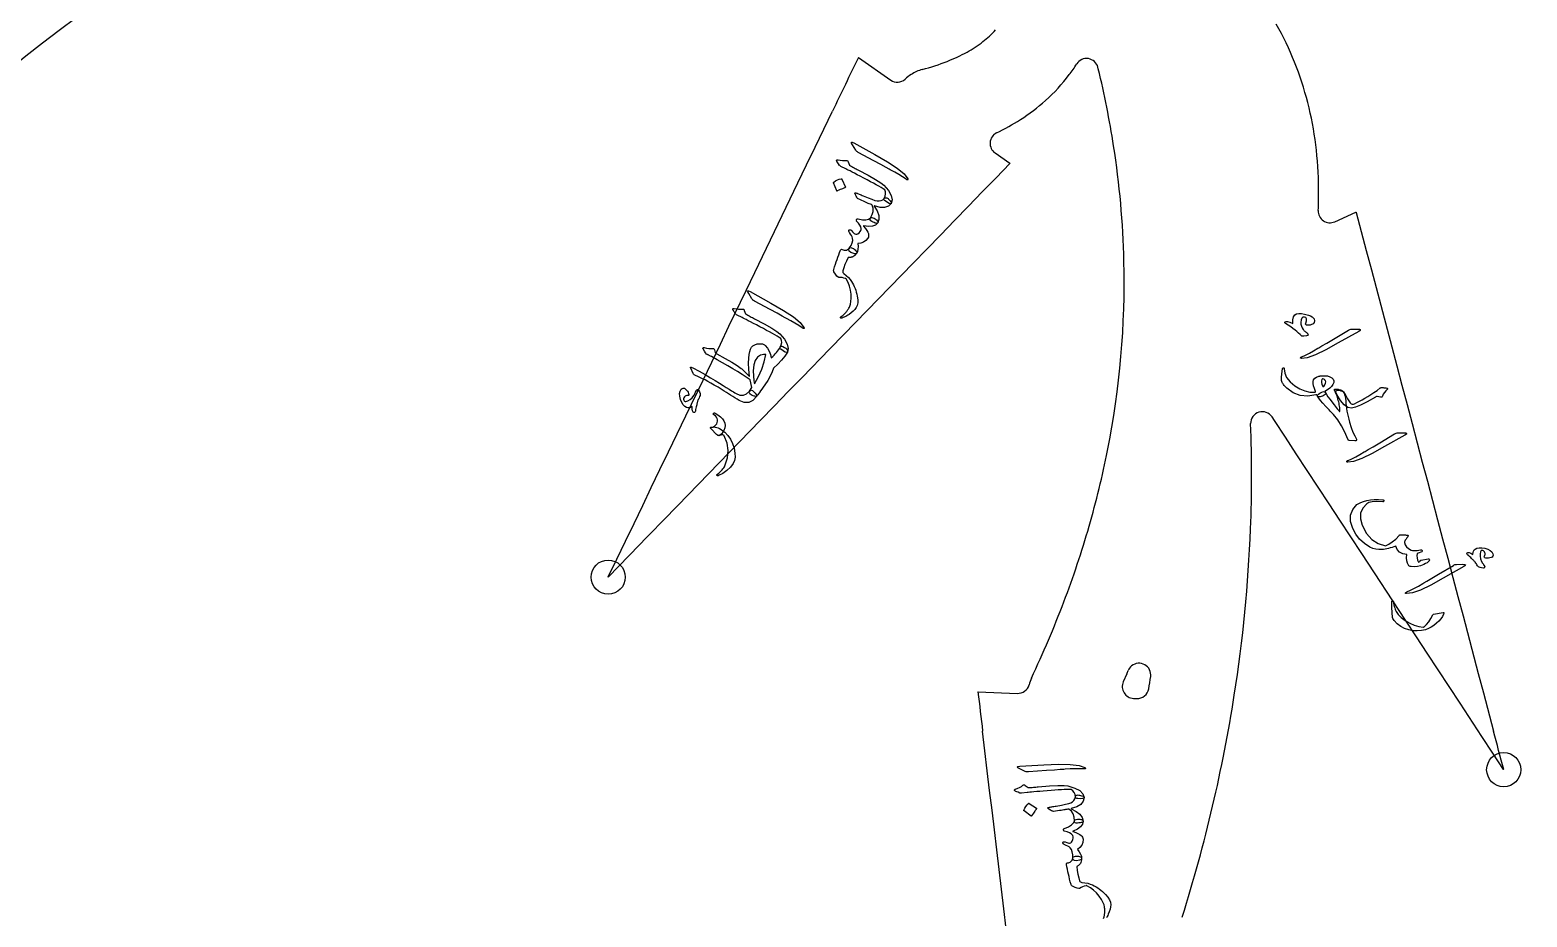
# Model space of a CAD drawing. Header units: millimetres. Extents: x -61 to 61, y -61 to 61.
# Drawn here: x -22.04 to 9.91, y 26.74 to 45.67 of the extents above; entities that cross this region are included whole.
import ezdxf

# ---------------------------------------------------------------- set-up
doc = ezdxf.new("R2010")
doc.units = ezdxf.units.MM
for name, color, linetype in [('CUT_INNER', 6, 'Continuous'), ('CUT_OUTER', 1, 'Continuous'), ('ENGRAVE', 7, 'Continuous'), ('TEXT', 5, 'Continuous')]:
    doc.layers.add(name, color=color, linetype=linetype)

msp = doc.modelspace()

# ---------------------------------------------------------------- linework, layer by layer
at = {"layer": 'CUT_INNER'}
for points in [[(-4.3625, 45.0849), (-4.3576, 45.0819), (-3.6729, 44.6036)], [(0.7588, 44.843), (0.75, 44.8762)], [(-9.7009, 33.9953), (-9.699, 33.9996), (-9.5176, 34.3766), (-9.3335, 34.7591), (-9.1494, 35.1415), (-8.9652, 35.524), (-8.7811, 35.9064), (-8.597, 36.2889), (-8.4129, 36.6713), (-8.2288, 37.0538), (-8.0447, 37.4362), (-7.6765, 38.2011), (-7.4924, 38.5836), (-7.3083, 38.9661), (-7.1242, 39.3485), (-6.756, 40.1134), (-6.5719, 40.4959), (-5.6513, 42.4082), (-5.4672, 42.7906), (-5.2831, 43.1731), (-4.9149, 43.938)], [(-1.4442, 43.0468), (-1.1303, 42.8275), (-1.1258, 42.824), (-1.1296, 42.8198), (-1.4211, 42.5196), (-1.7169, 42.2151), (-2.0126, 41.9106), (-2.3083, 41.6062), (-2.6041, 41.3017), (-2.8998, 40.9972), (-3.1955, 40.6927), (-4.6742, 39.1703), (-4.9699, 38.8658), (-5.5614, 38.2569), (-5.8571, 37.9524), (-6.1529, 37.6479), (-6.4486, 37.3434), (-8.223, 35.5165), (-8.5187, 35.2121), (-8.8145, 34.9076), (-9.1102, 34.6031)], [(5.8041, 41.5797), (6.255, 41.781), (6.2603, 41.7831), (6.262, 41.7777), (6.4778, 40.9628), (6.5865, 40.5525), (7.0211, 38.9112), (7.1298, 38.5009), (7.2384, 38.0906), (7.3471, 37.6803), (7.4557, 37.27), (7.6731, 36.4493), (7.7817, 36.039), (7.8904, 35.6287), (7.9991, 35.2184), (8.1077, 34.8081), (8.2164, 34.3978), (8.325, 33.9874), (8.4337, 33.5771), (8.5424, 33.1668), (8.8683, 31.9359), (8.977, 31.5255), (9.1943, 30.7049)], [(9.4111, 29.8856), (9.4083, 29.8894), (9.1787, 30.2391), (8.9457, 30.5939), (8.4797, 31.3035), (8.2467, 31.6583), (8.0137, 32.0131), (7.7807, 32.3679), (7.5477, 32.7227), (7.3147, 33.0775), (6.3827, 34.4967), (6.1498, 34.8515), (5.9168, 35.2063), (5.6838, 35.561), (5.2178, 36.2706), (4.9848, 36.6254), (4.7518, 36.9802), (4.5188, 37.335), (4.4683, 37.4119)], [(1.3677, 31.9274), (1.292, 31.7585)], [(-1.8109, 31.5477), (-1.8052, 31.5478), (-0.9706, 31.5122)], [(1.5095, 31.4065), (1.5779, 31.4036)], [(-1.209, 26.4902), (-1.2592, 26.9117), (-1.3596, 27.7547), (-1.4097, 28.1761), (-1.4599, 28.5976), (-1.5101, 29.0191), (-1.5603, 29.4406), (-1.6105, 29.8621), (-1.6606, 30.2836), (-1.7108, 30.705)]]:
    msp.add_lwpolyline(points, dxfattribs=at)
for centre, radius, start, end in [((-0.0002, 17.3599), 35.4925, 90.05252, 183.22118), ((0.0003, 17.36), 35.4924, 355.66465, 87.11091), ((-1.3813, 42.4376), 6.822, 14.29694, 29.49262), ((-3.3202, 47.5049), 2.6349, 298.98083, 307.84676), ((-3.0212, 47.1177), 2.1457, 307.88715, 317.66432), ((1771.0497, -810.7444), 1970.9217, 154.2638199, 154.3008285), ((-3.7197, 48.2267), 3.4598, 291.26963, 298.97663), ((0.5083, 44.8125), 0.25, 14.75665, 147.60889), ((-2.7354, 43.9383), 0.9295, 106.3914, 122.74225), ((-4.2396, 49.5758), 4.9057, 284.66454, 291.21217), ((-2.6439, 46.8189), 3.4866, 322.95516, 327.51752), ((-18.7913, 40.1013), 20.1169, 8.85172, 13.63327), ((-3.5297, 44.8085), 0.25, 235.06477, 311.66979), ((-2.7922, 44.0219), 0.8283, 122.56588, 133.60376), ((-2.9279, 47.0254), 3.8376, 311.85984, 323.04753), ((-3.1785, 47.3065), 4.2142, 302.674, 311.84695), ((-1.8364, 42.3194), 7.2922, 7.11385, 14.31401), ((-1.301, 43.2517), 0.25, 116.95169, 235.06477), ((-3.3737, 47.5938), 4.5614, 295.43833, 302.79005), ((-17.5356, 40.2888), 18.8473, 1.35565, 8.87594), ((-2.5734, 42.2293), 8.0346, 0.4156, 7.1011), ((-0.0001, -0.0001), 58.736, 133.636983, 252.057713), ((-3.7112, 42.2222), 9.1725, 357.47849, 0.40812), ((5.7022, 41.808), 0.25, 177.54486, 294.06256), ((-17.1939, 40.3093), 18.5052, 348.73461, 1.31723), ((4.2594, 37.2747), 0.25, 33.29244, 181.194), ((-24.5338, 36.1648), 28.5646, 357.71751, 2.21624), ((-18.2014, 40.5017), 19.5309, 343.88419, 348.7585), ((-19.4297, 40.8586), 20.81, 339.19765, 343.87887), ((-26.7004, 36.2317), 30.7322, 351.09808, 357.75387), ((-574.4335, 583.3908), 787.8822, 315.7886872, 315.8503201), ((-21.3211, 41.5837), 22.8356, 334.74081, 339.18238), ((-0.4474, 32.7196), 1.9804, 336.42114, 338.65264), ((1.6291, 31.9053), 0.25, 129.48788, 158.07964), ((1.6291, 31.9053), 0.25, 352.24746, 129.48788), ((-0.9599, 31.762), 0.25, 267.55921, 344.29751), ((0.1011, 31.4909), 0.8452, 155.64436, 166.07144), ((1.5201, 31.6562), 0.25, 155.86001, 267.55921), ((-1.7354, 32.3181), 3.6397, 348.78422, 352.9533), ((650.3012, 108.5407), 656.6415, 186.73357, 186.8076153), ((1.5885, 31.6533), 0.25, 267.55921, 350.06129), ((-28.0805, 36.4463), 32.1288, 346.79581, 351.10076), ((-752.3793, -171.1957), 787.8822, 14.7864716, 14.8481045), ((-29.852, 36.864), 33.9489, 342.64743, 346.79242)]:
    msp.add_arc(centre, radius, start, end, dxfattribs=at)
at = {"layer": 'CUT_OUTER'}
msp.add_circle((0, 0), 60.75, dxfattribs=at)
at = {"layer": 'ENGRAVE'}
for centre, radius in [((0, 17.3597), 40.0734), ((-9.7017, 33.9941), 0.3645), ((9.4116, 29.8843), 0.3645)]:
    msp.add_circle(centre, radius, dxfattribs=at)
at = {"layer": 'TEXT'}
for points in [[(-4.487, 43.2172), (-4.5072, 43.2556), (-4.5091, 43.2764), (-4.4928, 43.2798), (-4.4583, 43.2657), (-4.0131, 43.0131), (-3.7404, 42.8573), (-3.532, 42.7195), (-3.3877, 42.5995), (-3.3077, 42.4975), (-3.3034, 42.4861), (-3.3024, 42.4779), (-3.3048, 42.4731), (-3.3106, 42.4716), (-3.3177, 42.4721), (-3.3257, 42.4745), (-3.3346, 42.4789), (-3.3444, 42.4851), (-3.4182, 42.5366), (-3.4989, 42.5879), (-3.5865, 42.639), (-3.6809, 42.6897), (-3.7053, 42.7034), (-3.7716, 42.7397), (-3.8798, 42.7986), (-4.0299, 42.8802), (-4.3647, 43.0582), (-4.3817, 43.0688), (-4.3962, 43.0803), (-4.4083, 43.0925), (-4.4179, 43.1055)], [(-4.7653, 42.7825), (-4.7851, 42.8134), (-4.8009, 42.8378), (-4.8127, 42.8556), (-4.8206, 42.8668), (-4.8252, 42.8745), (-4.8273, 42.8816), (-4.8269, 42.8883), (-4.824, 42.8945), (-4.8186, 42.9001), (-4.8117, 42.9031), (-4.8035, 42.9035), (-4.7939, 42.9014), (-4.7474, 42.89), (-4.7027, 42.884), (-4.6596, 42.8832), (-4.6182, 42.8878), (-4.6056, 42.8883), (-4.5951, 42.8837), (-4.5866, 42.8738), (-4.5802, 42.8587), (-4.5535, 42.7842), (-4.5281, 42.7703), (-4.5031, 42.7566), (-4.4785, 42.7432), (-4.4543, 42.7302), (-4.4306, 42.7174), (-4.4073, 42.7049), (-4.3844, 42.6927), (-4.3619, 42.6808), (-4.1541, 42.5707), (-3.9944, 42.4806), (-3.8829, 42.4105), (-3.8196, 42.3604), (-3.7222, 42.2444), (-3.663, 42.1406), (-3.6419, 42.0488), (-3.6591, 41.9692), (-3.6603, 41.9675), (-3.6614, 41.9657), (-3.6626, 41.964), (-3.6638, 41.9623), (-3.6805, 41.9589), (-3.707, 41.9677), (-3.7433, 41.9888), (-3.7895, 42.0222), (-3.8056, 42.0358), (-3.8148, 42.0494), (-3.8171, 42.0629), (-3.8125, 42.0763), (-3.7909, 42.1256), (-3.7814, 42.1726), (-3.784, 42.2172), (-3.7987, 42.2595), (-3.8354, 42.283), (-3.8779, 42.3088), (-3.926, 42.3368), (-3.9799, 42.367), (-4.0392, 42.3995), (-4.1036, 42.4341), (-4.1732, 42.4709), (-4.2479, 42.5099), (-4.321, 42.5487), (-4.3868, 42.5834), (-4.4454, 42.614), (-4.4967, 42.6405), (-4.5405, 42.663), (-4.5768, 42.6819), (-4.6055, 42.6971), (-4.6267, 42.7085), (-4.7358, 42.7594), (-4.7458, 42.7655), (-4.754, 42.7714), (-4.7605, 42.7771), (-4.7653, 42.7825)], [(-4.8905, 42.4108), (-4.8912, 42.4144), (-4.8904, 42.4183), (-4.8881, 42.4224), (-4.8844, 42.4268), (-4.8478, 42.4505), (-4.8096, 42.4703), (-4.7697, 42.4861), (-4.7282, 42.4978), (-4.723, 42.4981), (-4.7187, 42.4969), (-4.7155, 42.4942), (-4.7134, 42.49), (-4.6398, 42.3193), (-4.6388, 42.3142), (-4.6407, 42.3098), (-4.6456, 42.3063), (-4.6534, 42.3035), (-4.6602, 42.3011), (-4.6706, 42.2971), (-4.6846, 42.2915), (-4.7023, 42.2844), (-4.7238, 42.2754), (-4.7492, 42.2645), (-4.7785, 42.2515), (-4.8118, 42.2365), (-4.8167, 42.2349), (-4.8205, 42.235), (-4.823, 42.2368), (-4.8244, 42.2403)], [(-4.37, 42.07), (-4.3773, 42.0757), (-4.3859, 42.0862), (-4.396, 42.1015), (-4.4075, 42.1216), (-4.4178, 42.1416), (-4.4259, 42.1579), (-4.4319, 42.1705), (-4.4357, 42.1793), (-4.4355, 42.1909), (-4.4298, 42.1968), (-4.4187, 42.1969), (-4.402, 42.1913), (-4.3912, 42.1867), (-4.3782, 42.1813), (-4.363, 42.1752), (-4.3456, 42.1684), (-4.3264, 42.1607), (-4.3054, 42.152), (-4.2828, 42.1423), (-4.2585, 42.1316), (-4.1553, 42.0895), (-4.0717, 42.0576), (-4.0076, 42.0358), (-3.9631, 42.0242), (-3.9185, 42.022), (-3.8786, 42.0299), (-3.8432, 42.048), (-3.8125, 42.0763), (-3.8039, 42.0846), (-3.794, 42.0901), (-3.7829, 42.0928), (-3.7706, 42.0927), (-3.7565, 42.0898), (-3.7428, 42.0835), (-3.7297, 42.0737), (-3.7171, 42.0604), (-3.6868, 42.0275), (-3.667, 42.0014), (-3.6578, 41.9819), (-3.6591, 41.9692), (-3.7211, 41.9118), (-3.8015, 41.8841), (-3.9003, 41.886), (-4.0173, 41.9175), (-4.0217, 41.9182), (-4.0241, 41.9178), (-4.0244, 41.9163), (-4.0226, 41.9136), (-3.961, 41.8093), (-3.9283, 41.7145), (-3.9245, 41.6291), (-3.9497, 41.5531), (-3.9553, 41.5464), (-3.9632, 41.5429), (-3.9733, 41.5425), (-3.9856, 41.5453), (-4.0018, 41.5513), (-4.0218, 41.5598), (-4.0455, 41.5705), (-4.0731, 41.5835), (-4.0976, 41.5994), (-4.1108, 41.6175), (-4.1127, 41.6378), (-4.1031, 41.6603), (-4.0658, 41.7317), (-4.0474, 41.8009), (-4.0481, 41.8678), (-4.0678, 41.9325), (-4.0729, 41.937), (-4.0854, 41.9435), (-4.1054, 41.9521), (-4.1329, 41.9627), (-4.1499, 41.9693), (-4.1705, 41.9779), (-4.1948, 41.9886), (-4.2226, 42.0013), (-4.2541, 42.0159), (-4.2892, 42.0323), (-4.3278, 42.0503), (-4.37, 42.07)], [(-4.5557, 41.0124), (-4.5179, 41.0738), (-4.4937, 41.1302), (-4.4832, 41.1816), (-4.4864, 41.2279), (-4.4957, 41.2543), (-4.5101, 41.2838), (-4.5298, 41.3162), (-4.5547, 41.3517), (-4.5614, 41.3631), (-4.5656, 41.3732), (-4.5671, 41.3822), (-4.5659, 41.39), (-4.5624, 41.3983), (-4.5573, 41.4042), (-4.5506, 41.4078), (-4.5425, 41.4091), (-4.5324, 41.4081), (-4.5229, 41.4043), (-4.5141, 41.3979), (-4.506, 41.3887), (-4.4868, 41.3623), (-4.4696, 41.3417), (-4.4544, 41.327), (-4.4412, 41.318), (-4.4185, 41.3108), (-4.395, 41.3124), (-4.3706, 41.323), (-4.3454, 41.3425), (-4.3224, 41.3677), (-4.3071, 41.3919), (-4.2995, 41.4151), (-4.2995, 41.4373), (-4.3095, 41.4677), (-4.3297, 41.504), (-4.36, 41.5461), (-4.4005, 41.5941), (-4.4051, 41.6003), (-4.4063, 41.6076), (-4.4042, 41.6161), (-4.3987, 41.6258), (-4.3919, 41.6337), (-4.3846, 41.6387), (-4.3767, 41.6409), (-4.3684, 41.6401), (-4.2766, 41.6223), (-4.2016, 41.6201), (-4.1434, 41.6333), (-4.1019, 41.662), (-4.0917, 41.668), (-4.0758, 41.6685), (-4.0543, 41.6635), (-4.0271, 41.6529), (-4.007, 41.6424), (-3.9891, 41.6302), (-3.9733, 41.6163), (-3.9596, 41.6007), (-3.9503, 41.587), (-3.9453, 41.5748), (-3.9447, 41.5641), (-3.9485, 41.5548), (-3.9973, 41.5074), (-4.0627, 41.4812), (-4.1448, 41.476), (-4.2435, 41.492), (-4.2486, 41.4929), (-4.2513, 41.4918), (-4.2516, 41.4886), (-4.2495, 41.4835), (-4.2129, 41.4353), (-4.1841, 41.3928), (-4.163, 41.356), (-4.1496, 41.325), (-4.1438, 41.2995), (-4.1431, 41.2753), (-4.1474, 41.2525), (-4.1569, 41.2311), (-4.1998, 41.1776), (-4.2502, 41.1402), (-4.3081, 41.1188), (-4.3735, 41.1135), (-4.3677, 41.0514), (-4.3706, 40.996), (-4.3821, 40.9473), (-4.4022, 40.9052), (-4.4114, 40.8972), (-4.4244, 40.8935), (-4.4414, 40.8941), (-4.4624, 40.899), (-4.5211, 40.9231), (-4.5562, 40.95), (-4.5677, 40.9798), (-4.5557, 41.0124)], [(-4.3999, 40.9086), (-4.4197, 40.8827), (-4.44, 40.8612), (-4.4607, 40.8441), (-4.4817, 40.8314), (-4.4922, 40.8264), (-4.5031, 40.8225), (-4.5146, 40.8198), (-4.5264, 40.8182), (-4.5388, 40.8174), (-4.5514, 40.817), (-4.5644, 40.8169), (-4.5778, 40.8173), (-4.6169, 40.7387), (-4.6492, 40.6642), (-4.6748, 40.594), (-4.6937, 40.5279), (-4.6953, 40.5123), (-4.6922, 40.4983), (-4.6846, 40.4858), (-4.6724, 40.4749), (-4.6207, 40.4325), (-4.5763, 40.39), (-4.5392, 40.3476), (-4.5093, 40.3052), (-4.4881, 40.2691), (-4.4685, 40.232), (-4.4505, 40.194), (-4.4341, 40.155), (-4.4194, 40.1152), (-4.4066, 40.0746), (-4.3956, 40.0332), (-4.3863, 39.991), (-4.375, 39.9134), (-4.3749, 39.8466), (-4.386, 39.7905), (-4.4084, 39.7451), (-4.4381, 39.7073), (-4.4736, 39.6708), (-4.515, 39.6354), (-4.5621, 39.6013), (-4.5868, 39.5857), (-4.6097, 39.5718), (-4.631, 39.5595), (-4.6507, 39.549), (-4.6686, 39.54), (-4.6849, 39.5323), (-4.6994, 39.5259), (-4.7122, 39.5209), (-4.7214, 39.519), (-4.7295, 39.5197), (-4.7363, 39.5231), (-4.742, 39.5291), (-4.745, 39.5363), (-4.7441, 39.5432), (-4.7393, 39.55), (-4.7304, 39.5565), (-4.6951, 39.5814), (-4.6652, 39.6054), (-4.6407, 39.6284), (-4.6216, 39.6505), (-4.6124, 39.6623), (-4.6031, 39.6752), (-4.5936, 39.6892), (-4.5841, 39.7042), (-4.5745, 39.7202), (-4.5648, 39.7373), (-4.555, 39.7554), (-4.5451, 39.7746), (-4.5294, 39.8188), (-4.5198, 39.8762), (-4.5163, 39.9466), (-4.5188, 40.0302), (-4.5293, 40.1182), (-4.5497, 40.2021), (-4.5799, 40.2818), (-4.6201, 40.3572), (-4.6218, 40.3603), (-4.6241, 40.3625), (-4.6269, 40.3639), (-4.6304, 40.3644), (-4.6703, 40.378), (-4.7083, 40.3871), (-4.7444, 40.3917), (-4.7786, 40.3918), (-4.7967, 40.3978), (-4.8201, 40.4196), (-4.849, 40.4572), (-4.8834, 40.5107), (-4.8886, 40.5231), (-4.8912, 40.5358), (-4.891, 40.5488), (-4.888, 40.5621), (-4.8708, 40.6169), (-4.8535, 40.6706), (-4.8359, 40.7231), (-4.8182, 40.7746), (-4.8, 40.8252), (-4.7811, 40.875), (-4.7615, 40.9239), (-4.7412, 40.972), (-4.7353, 40.9828), (-4.7278, 40.9893), (-4.7189, 40.9917), (-4.7085, 40.9898), (-4.6882, 40.9807), (-4.6684, 40.9745), (-4.6492, 40.9712), (-4.6304, 40.9708), (-4.6124, 40.9748), (-4.5935, 40.9837), (-4.5738, 40.9973), (-4.5533, 41.0158), (-4.5411, 41.0235), (-4.5264, 41.0262), (-4.5091, 41.024), (-4.4892, 41.0167), (-4.4689, 41.006), (-4.45, 40.9931), (-4.4325, 40.9781), (-4.4166, 40.9609), (-4.4048, 40.9444), (-4.3981, 40.9302), (-4.3964, 40.9183), (-4.3999, 40.9086)], [(-6.7034, 40.0442), (-6.7236, 40.0826), (-6.7255, 40.1034), (-6.7092, 40.1068), (-6.6747, 40.0926), (-6.2296, 39.8401), (-5.9569, 39.6843), (-5.7484, 39.5465), (-5.6042, 39.4265), (-5.5242, 39.3245), (-5.5198, 39.313), (-5.5188, 39.3049), (-5.5212, 39.3001), (-5.5271, 39.2986), (-5.5341, 39.2991), (-5.5421, 39.3015), (-5.551, 39.3058), (-5.5608, 39.312), (-5.6346, 39.3636), (-5.7154, 39.4149), (-5.8029, 39.4659), (-5.8973, 39.5167), (-5.9217, 39.5304), (-5.988, 39.5667), (-6.0962, 39.6256), (-6.2463, 39.7071), (-6.5811, 39.8852), (-6.5981, 39.8958), (-6.6127, 39.9072), (-6.6247, 39.9195), (-6.6343, 39.9325)], [(-6.9818, 39.6095), (-7.0015, 39.6404), (-7.0173, 39.6648), (-7.0292, 39.6825), (-7.037, 39.6938), (-7.0417, 39.7014), (-7.0438, 39.7086), (-7.0434, 39.7153), (-7.0405, 39.7215), (-7.035, 39.7271), (-7.0282, 39.7301), (-7.0199, 39.7305), (-7.0103, 39.7284), (-6.9639, 39.717), (-6.9191, 39.7109), (-6.876, 39.7102), (-6.8346, 39.7147), (-6.822, 39.7153), (-6.8115, 39.7106), (-6.803, 39.7007), (-6.7966, 39.6856), (-6.77, 39.6112), (-6.7445, 39.5972), (-6.7195, 39.5836), (-6.6949, 39.5702), (-6.6707, 39.5571), (-6.647, 39.5444), (-6.6237, 39.5319), (-6.6008, 39.5197), (-6.5784, 39.5078), (-6.3705, 39.3977), (-6.2109, 39.3075), (-6.0994, 39.2374), (-6.036, 39.1873), (-5.9386, 39.0714), (-5.8794, 38.9676), (-5.8584, 38.8758), (-5.8755, 38.7961), (-5.8767, 38.7944), (-5.8779, 38.7927), (-5.8791, 38.791), (-5.8803, 38.7893), (-5.8969, 38.7859), (-5.9234, 38.7947), (-5.9597, 38.8158), (-6.0059, 38.8492), (-6.022, 38.8628), (-6.0313, 38.8764), (-6.0336, 38.8899), (-6.0289, 38.9033), (-6.0074, 38.9526), (-5.9979, 38.9996), (-6.0005, 39.0442), (-6.0152, 39.0865), (-6.0519, 39.11), (-6.0943, 39.1357), (-6.1424, 39.1637), (-6.1963, 39.194), (-6.2556, 39.2265), (-6.32, 39.2611), (-6.3896, 39.2979), (-6.4644, 39.3369), (-6.5374, 39.3757), (-6.6033, 39.4104), (-6.6618, 39.441), (-6.7131, 39.4675), (-6.757, 39.49), (-6.7932, 39.5089), (-6.822, 39.524), (-6.8432, 39.5355), (-6.9523, 39.5863), (-6.9622, 39.5925), (-6.9705, 39.5984), (-6.977, 39.6041), (-6.9818, 39.6095)], [(5.1446, 39.1362), (5.1296, 39.1355), (5.1166, 39.1365), (5.1057, 39.1393), (5.0967, 39.1438), (5.0674, 39.1732), (5.0344, 39.2036), (4.9976, 39.2349), (4.9571, 39.2672), (4.9126, 39.3004), (4.8642, 39.3344), (4.8117, 39.3694), (4.7553, 39.4051), (4.7472, 39.4121), (4.7423, 39.4193), (4.7406, 39.4269), (4.742, 39.4348), (4.743, 39.4372), (4.744, 39.439), (4.745, 39.4403), (4.7459, 39.441), (4.7658, 39.4508), (4.7993, 39.4487), (4.8464, 39.4346), (4.9073, 39.4085), (4.908, 39.4876), (4.9223, 39.5481), (4.9502, 39.5899), (4.9917, 39.6131), (5.0364, 39.6211), (5.0929, 39.6193), (5.1613, 39.6079), (5.2416, 39.5867), (5.2871, 39.5696), (5.3225, 39.5511), (5.3478, 39.5311), (5.3628, 39.5095), (5.3745, 39.4658), (5.3675, 39.4293), (5.3416, 39.4), (5.297, 39.3778), (5.2791, 39.3725), (5.2596, 39.3695), (5.2385, 39.3688), (5.2158, 39.3705), (5.1972, 39.3749), (5.1861, 39.3834), (5.1823, 39.396), (5.1858, 39.4127), (5.2001, 39.4657), (5.2005, 39.5055), (5.1871, 39.5322), (5.1598, 39.5457), (5.1268, 39.5435), (5.1029, 39.5236), (5.0879, 39.4861), (5.082, 39.4309), (5.0842, 39.3916), (5.0936, 39.3526), (5.11, 39.314), (5.1334, 39.2758), (5.143, 39.2641), (5.1544, 39.2524), (5.1679, 39.2407), (5.1832, 39.2291), (5.1913, 39.2229), (5.199, 39.2167), (5.2063, 39.2106), (5.213, 39.2046), (5.2192, 39.1987), (5.2246, 39.1931), (5.2292, 39.1876), (5.233, 39.1824), (5.2389, 39.1676), (5.2353, 39.1561), (5.2221, 39.1479), (5.1994, 39.1429)], [(6.2898, 39.2871), (6.332, 39.2847), (6.3504, 39.2759), (6.345, 39.2605), (6.3158, 39.2387), (5.8804, 38.9931), (5.6128, 38.8432), (5.3925, 38.738), (5.2195, 38.6776), (5.0938, 38.6619), (5.0821, 38.664), (5.0748, 38.6673), (5.0719, 38.6717), (5.0736, 38.6773), (5.0776, 38.683), (5.0836, 38.6885), (5.0917, 38.6938), (5.1018, 38.6988), (5.1822, 38.7347), (5.2657, 38.7765), (5.3525, 38.8241), (5.4425, 38.8777), (5.4662, 38.8912), (5.53, 38.9284), (5.6337, 38.9893), (5.7775, 39.074), (6.0951, 39.2647), (6.1125, 39.2736), (6.1294, 39.2801), (6.1457, 39.284), (6.1615, 39.2855)], [(-6.1749, 38.4547), (-6.2039, 38.3732), (-6.2443, 38.2863), (-6.2961, 38.194), (-6.3592, 38.0964), (-6.3919, 38.0482), (-6.4216, 38.0052), (-6.4482, 37.9676), (-6.4718, 37.9353), (-6.492, 37.9081), (-6.5087, 37.886), (-6.522, 37.8688), (-6.5317, 37.8567), (-6.5402, 37.8526), (-6.5525, 37.8515), (-6.5687, 37.8535), (-6.5888, 37.8585), (-6.6451, 37.8802), (-6.68, 37.905), (-6.6933, 37.9329), (-6.6852, 37.9639), (-6.6357, 38.0384), (-6.6708, 38.2024), (-6.7548, 38.261), (-6.8445, 38.3206), (-6.9397, 38.3812), (-7.0406, 38.443), (-7.1469, 38.5057), (-7.2587, 38.5693), (-7.3758, 38.6338), (-7.4983, 38.6993), (-7.5157, 38.7089), (-7.5312, 38.7175), (-7.545, 38.725), (-7.557, 38.7314), (-7.5673, 38.7366), (-7.576, 38.7406), (-7.5831, 38.7432), (-7.5885, 38.7445), (-7.6047, 38.7558), (-7.6246, 38.7799), (-7.6484, 38.8168), (-7.6758, 38.8664), (-7.6784, 38.8723), (-7.6793, 38.8777), (-7.6787, 38.8827), (-7.6765, 38.8872), (-7.673, 38.8907), (-7.6682, 38.8928), (-7.6622, 38.8934), (-7.6551, 38.8925), (-7.6001, 38.8807), (-7.5521, 38.8738), (-7.5111, 38.8719), (-7.4772, 38.8748), (-7.462, 38.8756), (-7.4496, 38.8707), (-7.4398, 38.8601), (-7.4328, 38.8438), (-7.4156, 38.7886), (-7.4119, 38.7808), (-7.405, 38.773), (-7.3949, 38.7651), (-7.3816, 38.7573), (-7.2073, 38.6636), (-7.0632, 38.5812), (-6.9493, 38.51), (-6.8656, 38.4501), (-6.8514, 38.4383), (-6.8349, 38.4236), (-6.8162, 38.4061), (-6.7952, 38.3857), (-6.7719, 38.3626), (-6.7464, 38.337), (-6.7187, 38.309), (-6.6887, 38.2784), (-6.7, 38.4323), (-6.7046, 38.5616), (-6.7027, 38.6663), (-6.6941, 38.7464), (-6.6796, 38.811), (-6.6618, 38.8627), (-6.6405, 38.9016), (-6.6158, 38.9276), (-6.5733, 38.9546), (-6.5241, 38.9708), (-6.4681, 38.9762), (-6.4054, 38.9709), (-6.3942, 38.9682), (-6.3818, 38.9621), (-6.3683, 38.9526), (-6.3536, 38.9398), (-6.3023, 38.8799), (-6.2632, 38.8158), (-6.2363, 38.7475), (-6.2214, 38.675), (-6.1911, 38.7017), (-6.1625, 38.729), (-6.1355, 38.7567), (-6.1103, 38.7851), (-6.0868, 38.814), (-6.0652, 38.8437), (-6.0455, 38.874), (-6.0278, 38.905), (-6.0195, 38.9154), (-6.0081, 38.9205), (-5.9935, 38.9201), (-5.9756, 38.9143), (-5.9409, 38.8984), (-5.9139, 38.8819), (-5.8946, 38.8648), (-5.883, 38.8471), (-5.8765, 38.8294), (-5.8729, 38.8153), (-5.8722, 38.8048), (-5.8743, 38.7978), (-5.9317, 38.7102), (-6.001, 38.6238), (-6.082, 38.5386), (-6.1749, 38.4547)], [(-6.4476, 38.7289), (-6.5156, 38.6888), (-6.5645, 38.6197), (-6.5942, 38.5217), (-6.6049, 38.3948), (-6.6048, 38.3597), (-6.6038, 38.3246), (-6.6017, 38.2897), (-6.5987, 38.2548), (-6.5948, 38.2201), (-6.5904, 38.1859), (-6.5853, 38.152), (-6.5797, 38.1185), (-6.4911, 38.2767), (-6.4214, 38.4341), (-6.3706, 38.5908), (-6.3387, 38.7468), (-6.3615, 38.7473), (-6.3872, 38.7445), (-6.4159, 38.7384), (-6.4476, 38.7289)], [(-7.9404, 38.455), (-7.9432, 38.4619), (-7.9444, 38.4674), (-7.9441, 38.4714), (-7.9423, 38.4741), (-7.9372, 38.4766), (-7.928, 38.4755), (-7.9145, 38.4709), (-7.8969, 38.4627), (-7.7598, 38.3878), (-7.634, 38.3171), (-7.5196, 38.2505), (-7.4165, 38.188), (-7.3294, 38.1333), (-7.2512, 38.0843), (-7.1819, 38.0411), (-7.1217, 38.0036), (-7.0704, 37.9719), (-7.0283, 37.9457), (-6.9953, 37.9251), (-6.9714, 37.9101), (-6.8915, 37.8768), (-6.8172, 37.8747), (-6.7484, 37.9037), (-6.6852, 37.9639), (-6.6664, 37.9798), (-6.6458, 37.9839), (-6.6233, 37.9763), (-6.5988, 37.9568), (-6.5641, 37.9207), (-6.5414, 37.8919), (-6.5306, 37.8706), (-6.5317, 37.8567), (-6.6137, 37.7671), (-6.7034, 37.7216), (-6.801, 37.7204), (-6.9065, 37.7633), (-6.9523, 37.7904), (-6.998, 37.818), (-7.0435, 37.8459), (-7.089, 37.8743), (-7.1344, 37.9029), (-7.1798, 37.9317), (-7.2253, 37.9607), (-7.2708, 37.9899), (-7.3575, 38.0457), (-7.4367, 38.0943), (-7.5083, 38.1358), (-7.5724, 38.1701), (-7.6351, 38.2015), (-7.7023, 38.2342), (-7.7742, 38.2683), (-7.8508, 38.3036), (-7.8641, 38.3106), (-7.8751, 38.3187), (-7.8837, 38.328), (-7.8898, 38.3385)], [(5.4017, 37.8827), (5.2296, 37.858), (5.0692, 37.8738), (4.9204, 37.9302), (4.7833, 38.0271), (4.7671, 38.042), (4.7518, 38.057), (4.7375, 38.0721), (4.7241, 38.0874), (4.7117, 38.1028), (4.7006, 38.1181), (4.6908, 38.1335), (4.6822, 38.1488), (4.6701, 38.1912), (4.6672, 38.2534), (4.6736, 38.3352), (4.6893, 38.4368), (4.6928, 38.4485), (4.6977, 38.4566), (4.7039, 38.4612), (4.7113, 38.4622), (4.7184, 38.4601), (4.7233, 38.4553), (4.7261, 38.4479), (4.7267, 38.4379), (4.7367, 38.344), (4.7779, 38.2522), (4.8502, 38.1622), (4.9536, 38.0742), (5.0564, 38.0105), (5.1631, 37.9675), (5.2736, 37.9451), (5.388, 37.9434), (5.3912, 37.9452), (5.3934, 37.9474), (5.3946, 37.9501), (5.3948, 37.9531), (5.37, 38.0186), (5.3531, 38.0763), (5.3442, 38.1261), (5.3433, 38.1681), (5.354, 38.2057), (5.3781, 38.2371), (5.4156, 38.2621), (5.4664, 38.281), (5.4734, 38.2828), (5.4807, 38.2845), (5.4881, 38.2861), (5.4958, 38.2874), (5.5038, 38.2886), (5.5123, 38.2897), (5.5212, 38.2908), (5.5306, 38.2918), (5.5933, 38.2937), (5.649, 38.2868), (5.6978, 38.2714), (5.7396, 38.2472), (5.77, 38.217), (5.7848, 38.1834), (5.7838, 38.1464), (5.7671, 38.1059), (5.7374, 38.0639), (5.6987, 38.0248), (5.6509, 37.9886), (5.5941, 37.9553), (5.5957, 37.9516), (5.5975, 37.9482), (5.5993, 37.9449), (5.6012, 37.9418), (5.6031, 37.9386), (5.6049, 37.9353), (5.6066, 37.9319), (5.6083, 37.9283), (5.6113, 37.9146), (5.6076, 37.9012), (5.5974, 37.8883), (5.5806, 37.8758), (5.5608, 37.8649), (5.5399, 37.856), (5.5179, 37.8491), (5.4946, 37.8441), (5.4733, 37.8417), (5.457, 37.8423), (5.4458, 37.8461), (5.4395, 37.8529), (5.4238, 37.8881), (5.4203, 37.8869), (5.4155, 37.8855), (5.4093, 37.8842), (5.4017, 37.8827)], [(-7.7384, 37.8725), (-7.7498, 37.8474), (-7.7602, 37.824), (-7.7698, 37.8024), (-7.7784, 37.7825), (-7.786, 37.7644), (-7.7923, 37.7481), (-7.7974, 37.7336), (-7.8011, 37.721), (-7.8045, 37.7078), (-7.8085, 37.6919), (-7.8129, 37.6731), (-7.8179, 37.6515), (-7.8233, 37.6271), (-7.8291, 37.5997), (-7.8351, 37.5694), (-7.8415, 37.5361), (-7.8453, 37.5234), (-7.8515, 37.5145), (-7.86, 37.5095), (-7.8709, 37.5084), (-7.8901, 37.5166), (-7.9027, 37.5401), (-7.9087, 37.579), (-7.908, 37.6333), (-7.9437, 37.6163), (-7.9758, 37.6071), (-8.0045, 37.6055), (-8.0297, 37.6117), (-8.0681, 37.6363), (-8.1023, 37.6739), (-8.1323, 37.7243), (-8.158, 37.7876), (-8.1747, 37.8533), (-8.1776, 37.9111), (-8.1669, 37.9608), (-8.1423, 38.0025), (-8.1214, 38.0206), (-8.0994, 38.0276), (-8.0763, 38.0234), (-8.0522, 38.008), (-8.0295, 37.9864), (-8.0108, 37.9638), (-7.9959, 37.9401), (-7.985, 37.9154), (-7.9797, 37.8946), (-7.9813, 37.8798), (-7.9897, 37.8711), (-8.005, 37.8685), (-8.0257, 37.8677), (-8.044, 37.8627), (-8.0598, 37.8535), (-8.0732, 37.84), (-8.0844, 37.8239), (-8.0909, 37.8073), (-8.0926, 37.7903), (-8.0896, 37.7728), (-8.0826, 37.7566), (-8.0726, 37.7464), (-8.0598, 37.742), (-8.0441, 37.7436), (-7.9987, 37.7588), (-7.9548, 37.7852), (-7.9123, 37.8227), (-7.8711, 37.8714), (-7.8681, 37.876), (-7.8651, 37.8814), (-7.862, 37.8875), (-7.8588, 37.8945), (-7.8555, 37.902), (-7.8519, 37.9102), (-7.848, 37.9191), (-7.8439, 37.9285), (-7.8393, 37.9386), (-7.8352, 37.9477), (-7.8316, 37.956), (-7.8285, 37.9633), (-7.8256, 37.9698), (-7.8229, 37.9753), (-7.8204, 37.98), (-7.8179, 37.9839), (-7.8123, 37.9904), (-7.806, 37.9946), (-7.7991, 37.9964), (-7.7917, 37.996), (-7.7853, 37.9945), (-7.7798, 37.9921), (-7.7753, 37.9888), (-7.7717, 37.9846), (-7.7524, 37.9465), (-7.7404, 37.9151), (-7.7357, 37.8904), (-7.7384, 37.8725)], [(5.5697, 38.0645), (5.595, 38.0992), (5.6095, 38.1312), (5.6131, 38.1607), (5.606, 38.1875), (5.5954, 38.2007), (5.5832, 38.2113), (5.5694, 38.2192), (5.554, 38.2244), (5.5467, 38.225), (5.5403, 38.2227), (5.5346, 38.2174), (5.5297, 38.2091), (5.5214, 38.1824), (5.5223, 38.1496), (5.5324, 38.1106), (5.5516, 38.0653), (5.5546, 38.0611), (5.5586, 38.0596), (5.5636, 38.0607), (5.5697, 38.0645)], [(6.2282, 37.6911), (6.2797, 37.719), (6.3336, 37.749), (6.3899, 37.7811), (6.4487, 37.8151), (6.51, 37.8515), (6.5742, 37.8904), (6.6411, 37.9317), (6.7108, 37.9756), (6.7769, 38.0318), (6.7868, 38.0365), (6.7968, 38.0396), (6.807, 38.041), (6.8173, 38.0409), (6.8228, 38.0405), (6.8301, 38.0397), (6.8393, 38.0384), (6.8503, 38.0368), (6.8633, 38.0348), (6.8782, 38.0328), (6.8952, 38.0307), (6.9141, 38.0285), (6.9203, 38.0276), (6.9255, 38.0253), (6.9296, 38.0217), (6.9327, 38.0168), (6.9336, 38.0121), (6.9325, 38.0073), (6.9291, 38.0023), (6.9236, 37.9972), (6.8928, 37.9681), (6.8654, 37.9345), (6.8415, 37.8963), (6.8209, 37.8534), (6.8148, 37.8422), (6.8067, 37.8354), (6.7967, 37.833), (6.7847, 37.835), (6.7135, 37.85), (6.7055, 37.8501), (6.6959, 37.8482), (6.6847, 37.8442), (6.672, 37.8381), (6.4997, 37.7364), (6.3575, 37.6632), (6.2454, 37.6184), (6.1634, 37.6021), (6.084, 37.6175), (6.0054, 37.6706), (5.9275, 37.7613), (5.8504, 37.8895), (5.8307, 37.9411), (5.8354, 37.9729), (5.8644, 37.9851), (5.9179, 37.9775), (5.9254, 37.9754), (5.9328, 37.9733), (5.94, 37.9713), (5.9471, 37.9694), (5.9539, 37.9675), (5.9607, 37.9657), (5.9672, 37.964), (5.9736, 37.9623), (5.9867, 37.957), (5.998, 37.9487), (6.0076, 37.9375), (6.0155, 37.9232), (6.0473, 37.8576), (6.0779, 37.8009), (6.1073, 37.7531), (6.1355, 37.7142), (6.1555, 37.6941), (6.1776, 37.6835), (6.2018, 37.6825), (6.2282, 37.6911)], [(6.0408, 37.752), (6.0437, 37.7), (6.0489, 37.6466), (6.0563, 37.5921), (6.0659, 37.5363), (6.0775, 37.4795), (6.0909, 37.4218), (6.1061, 37.3632), (6.123, 37.3037), (6.1584, 37.1901), (6.194, 37.0913), (6.23, 37.0073), (6.2662, 36.9383), (6.2696, 36.9306), (6.2706, 36.9235), (6.269, 36.917), (6.265, 36.911), (6.2593, 36.9061), (6.2526, 36.9027), (6.245, 36.9008), (6.2364, 36.9005), (6.1132, 36.9122), (6.1029, 36.9141), (6.0946, 36.9189), (6.0884, 36.9266), (6.0843, 36.9371), (6.0207, 37.0863), (5.9484, 37.2241), (5.8672, 37.3504), (5.7773, 37.4653), (5.7721, 37.4716), (5.7628, 37.4822), (5.7491, 37.4969), (5.7313, 37.5159), (5.7092, 37.5392), (5.6828, 37.5666), (5.6522, 37.5983), (5.6173, 37.6341), (5.551, 37.7042), (5.4991, 37.7643), (5.4617, 37.8145), (5.4387, 37.8547), (5.4379, 37.8672), (5.4454, 37.8822), (5.4611, 37.8998), (5.4852, 37.92), (5.5279, 37.9445), (5.5624, 37.9539), (5.5886, 37.9482), (5.6065, 37.9274), (5.6265, 37.8926), (5.659, 37.8447), (5.704, 37.7837), (5.7616, 37.7097), (5.7908, 37.6725), (5.8164, 37.6399), (5.8384, 37.6119), (5.8568, 37.5887), (5.8715, 37.5701), (5.8825, 37.5565), (5.8898, 37.5477), (5.8935, 37.5439), (5.8951, 37.5425), (5.8965, 37.5413), (5.8977, 37.5403), (5.8987, 37.5395), (5.8995, 37.5388), (5.9002, 37.538), (5.9008, 37.5371), (5.9013, 37.5362), (5.9066, 37.5318), (5.9104, 37.5308), (5.9126, 37.5334), (5.9133, 37.5394), (5.9137, 37.5647), (5.9128, 37.5909), (5.9106, 37.6178), (5.907, 37.6456), (5.9022, 37.6742), (5.8963, 37.7037), (5.8894, 37.7341), (5.8813, 37.7654), (5.8728, 37.7959), (5.8638, 37.8257), (5.8543, 37.8549), (5.8442, 37.8834), (5.8335, 37.911), (5.8223, 37.9373), (5.8105, 37.9625), (5.7982, 37.9864), (5.7962, 37.9931), (5.7967, 37.9985), (5.7998, 38.0025), (5.8054, 38.0051), (5.8169, 38.0065), (5.8284, 38.0071), (5.8401, 38.0069), (5.8518, 38.0058), (5.8638, 38.0042), (5.8762, 38.0023), (5.8891, 37.9999), (5.9024, 37.9973), (5.9285, 37.99), (5.9503, 37.9808), (5.9677, 37.9697), (5.9806, 37.9566), (6.0037, 37.9191), (6.0215, 37.8725), (6.0338, 37.8168), (6.0408, 37.752)], [(-7.4554, 37.4896), (-7.4483, 37.497), (-7.4401, 37.5005), (-7.4309, 37.5001), (-7.4206, 37.4958), (-7.3587, 37.4578), (-7.3069, 37.417), (-7.2653, 37.3735), (-7.2339, 37.3273), (-7.2141, 37.2789), (-7.2074, 37.2289), (-7.214, 37.1773), (-7.2337, 37.1242), (-7.252, 37.09), (-7.2736, 37.0607), (-7.2984, 37.0362), (-7.3266, 37.0166), (-7.3402, 37.0125), (-7.3555, 37.0152), (-7.3723, 37.0247), (-7.3907, 37.041), (-7.5024, 37.1571), (-7.5108, 37.166), (-7.5162, 37.1737), (-7.5186, 37.1803), (-7.5179, 37.1857), (-7.5147, 37.19), (-7.5091, 37.1929), (-7.5013, 37.1946), (-7.4912, 37.195), (-7.4677, 37.1977), (-7.4451, 37.2065), (-7.4233, 37.2213), (-7.4025, 37.2421), (-7.385, 37.2667), (-7.3734, 37.2928), (-7.3677, 37.3205), (-7.3678, 37.3498), (-7.3752, 37.3801), (-7.3905, 37.4081), (-7.4138, 37.4338), (-7.4451, 37.4571), (-7.4541, 37.4649), (-7.4588, 37.4729), (-7.4592, 37.4812), (-7.4554, 37.4896)], [(-7.49, 37.1967), (-7.4511, 37.1982), (-7.4152, 37.1958), (-7.3823, 37.1895), (-7.3525, 37.1793), (-7.3232, 37.1649), (-7.2903, 37.1447), (-7.2538, 37.1189), (-7.2137, 37.0874), (-7.1452, 37.0182), (-7.0893, 36.9377), (-7.046, 36.8461), (-7.0152, 36.7432), (-6.9979, 36.6418), (-6.9951, 36.5541), (-7.0066, 36.4804), (-7.0326, 36.4205), (-7.0948, 36.3379), (-7.1678, 36.267), (-7.2516, 36.2077), (-7.3464, 36.1602), (-7.3536, 36.1573), (-7.3602, 36.1559), (-7.366, 36.1559), (-7.3712, 36.1573), (-7.3763, 36.1603), (-7.3799, 36.164), (-7.3821, 36.1682), (-7.383, 36.1731), (-7.3819, 36.1788), (-7.3793, 36.1839), (-7.3753, 36.1882), (-7.3699, 36.1919), (-7.3422, 36.2148), (-7.3168, 36.2375), (-7.2935, 36.26), (-7.2724, 36.2824), (-7.2536, 36.3047), (-7.2371, 36.3271), (-7.2228, 36.3497), (-7.2108, 36.3725), (-7.1543, 36.5368), (-7.1382, 36.6979), (-7.1624, 36.8557), (-7.2269, 37.0104), (-7.23, 37.0136), (-7.2354, 37.0182), (-7.2431, 37.024), (-7.253, 37.0311), (-7.2627, 37.0338), (-7.2782, 37.0323), (-7.2995, 37.0265), (-7.3266, 37.0166), (-7.343, 37.0153), (-7.3591, 37.019), (-7.375, 37.0276), (-7.3907, 37.041), (-7.5024, 37.1571), (-7.5154, 37.174), (-7.5176, 37.1862), (-7.5092, 37.1937), (-7.49, 37.1967)], [(7.278, 37.0741), (7.3202, 37.0717), (7.3386, 37.0628), (7.3332, 37.0475), (7.304, 37.0257), (6.8686, 36.7801), (6.601, 36.6301), (6.3807, 36.5249), (6.2077, 36.4645), (6.082, 36.4489), (6.0703, 36.451), (6.063, 36.4543), (6.0601, 36.4587), (6.0618, 36.4643), (6.0658, 36.47), (6.0718, 36.4755), (6.0799, 36.4807), (6.09, 36.4858), (6.1704, 36.5217), (6.2539, 36.5635), (6.3407, 36.6111), (6.4307, 36.6646), (6.4544, 36.6781), (6.5182, 36.7154), (6.6219, 36.7763), (6.7657, 36.861), (7.0833, 37.0517), (7.1007, 37.0606), (7.1176, 37.067), (7.1339, 37.071), (7.1497, 37.0724)], [(7.7961, 34.3842), (7.8056, 34.3846), (7.8133, 34.383), (7.8191, 34.3794), (7.8229, 34.3739), (7.8254, 34.3657), (7.8256, 34.3579), (7.8234, 34.3504), (7.8188, 34.3432), (7.8004, 34.3223), (7.775, 34.3019), (7.7427, 34.2821), (7.7035, 34.2627), (7.6365, 34.2377), (7.5691, 34.2222), (7.5014, 34.2163), (7.4333, 34.22), (7.4156, 34.2238), (7.4006, 34.2298), (7.3881, 34.2382), (7.3782, 34.2488), (7.355, 34.2928), (7.3413, 34.3452), (7.3368, 34.4059), (7.3417, 34.475), (7.2564, 34.4932), (7.1888, 34.5296), (7.139, 34.5843), (7.1068, 34.6571), (7.0667, 34.642), (7.0275, 34.6286), (6.9894, 34.617), (6.9523, 34.607), (6.9161, 34.5987), (6.8804, 34.5919), (6.8453, 34.5866), (6.8108, 34.5828), (6.7462, 34.5809), (6.6824, 34.5888), (6.6191, 34.6065), (6.5565, 34.6339), (6.4365, 34.7097), (6.3349, 34.8013), (6.2519, 34.9088), (6.1874, 35.032), (6.1431, 35.1833), (6.1434, 35.3188), (6.1883, 35.4383), (6.2779, 35.5418), (6.3155, 35.5672), (6.3633, 35.5899), (6.4211, 35.6099), (6.489, 35.6272), (6.5659, 35.6405), (6.6488, 35.6479), (6.7377, 35.6494), (6.8326, 35.6449), (6.8389, 35.6439), (6.8441, 35.6417), (6.8482, 35.6381), (6.8512, 35.6332), (6.8531, 35.6277), (6.8537, 35.6226), (6.8531, 35.6177), (6.8513, 35.6132), (6.8474, 35.609), (6.8428, 35.606), (6.8372, 35.6044), (6.8308, 35.604), (6.7056, 35.6076), (6.6066, 35.6018), (6.5337, 35.5865), (6.4871, 35.5618), (6.4019, 35.4676), (6.3577, 35.3594), (6.3545, 35.2373), (6.3924, 35.1012), (6.4833, 34.928), (6.596, 34.7972), (6.7302, 34.7089), (6.8861, 34.6631), (6.9604, 34.6967), (7.0336, 34.744), (7.1056, 34.8049), (7.1766, 34.8796), (7.1834, 34.8881), (7.1902, 34.894), (7.197, 34.8975), (7.2038, 34.8984), (7.2289, 34.8977), (7.2526, 34.8969), (7.2748, 34.8959), (7.2955, 34.8949), (7.3145, 34.8936), (7.3315, 34.892), (7.3466, 34.8902), (7.3597, 34.888), (7.3657, 34.8861), (7.3693, 34.8828), (7.3704, 34.8781), (7.3691, 34.8721), (7.3675, 34.8686), (7.365, 34.8636), (7.3616, 34.8571), (7.3571, 34.849), (7.3516, 34.8396), (7.3449, 34.8291), (7.337, 34.8175), (7.3279, 34.8048), (7.3108, 34.7796), (7.2991, 34.7597), (7.2929, 34.7449), (7.2921, 34.7354), (7.3096, 34.6854), (7.3394, 34.6408), (7.3815, 34.6017), (7.4358, 34.5682), (7.4654, 34.5604), (7.5088, 34.5591), (7.5661, 34.5642), (7.6371, 34.5757), (7.6439, 34.5768), (7.6503, 34.5761), (7.6565, 34.5735), (7.6623, 34.5692), (7.6668, 34.5647), (7.6698, 34.5598), (7.6714, 34.5545), (7.6714, 34.5488), (7.663, 34.5365), (7.6424, 34.5241), (7.6096, 34.5116), (7.5646, 34.4989), (7.5584, 34.4512), (7.5612, 34.4045), (7.573, 34.3587), (7.5938, 34.3139), (7.6071, 34.3205), (7.6174, 34.3272), (7.6246, 34.3339), (7.6287, 34.3406), (7.6321, 34.3477), (7.6365, 34.353), (7.6416, 34.3564), (7.6476, 34.3579)], [(8.87, 34.2163), (8.8547, 34.2385), (8.8404, 34.259), (8.8271, 34.2779), (8.8148, 34.2951), (8.8035, 34.3105), (8.793, 34.324), (8.7834, 34.3355), (8.7747, 34.3451), (8.7654, 34.3545), (8.754, 34.3658), (8.7405, 34.379), (8.725, 34.3941), (8.7073, 34.4109), (8.6872, 34.4295), (8.6649, 34.4498), (8.6402, 34.4719), (8.6315, 34.4815), (8.6272, 34.4911), (8.6273, 34.5008), (8.6319, 34.5104), (8.6484, 34.5224), (8.6744, 34.5211), (8.71, 34.5065), (8.7551, 34.4787), (8.7588, 34.5171), (8.7672, 34.5486), (8.7804, 34.5734), (8.7982, 34.5914), (8.8382, 34.6112), (8.8868, 34.6209), (8.9441, 34.6206), (9.01, 34.6103), (9.0735, 34.5912), (9.1233, 34.5647), (9.1595, 34.5306), (9.182, 34.4891), (9.1867, 34.4624), (9.1815, 34.4405), (9.1664, 34.4233), (9.1413, 34.4109), (9.1119, 34.4027), (9.0835, 34.3984), (9.0562, 34.3979), (9.03, 34.4012), (9.0099, 34.4072), (8.9983, 34.416), (8.9953, 34.4274), (9.0008, 34.4416), (9.0106, 34.4593), (9.0155, 34.4771), (9.0158, 34.495), (9.0112, 34.513), (9.0034, 34.5305), (8.9928, 34.5442), (8.9794, 34.5542), (8.9633, 34.5605), (8.9461, 34.5628), (8.9325, 34.5596), (8.9224, 34.5511), (8.9159, 34.5371), (8.9058, 34.4915), (8.9058, 34.4414), (8.9158, 34.3869), (8.9358, 34.328), (8.9382, 34.3232), (8.9412, 34.3179), (8.9448, 34.3122), (8.949, 34.3061), (8.9536, 34.2995), (8.9587, 34.2923), (8.9641, 34.2847), (8.97, 34.2765), (8.9761, 34.2676), (8.9817, 34.2595), (8.9868, 34.2523), (8.9914, 34.246), (8.9953, 34.2404), (8.9986, 34.2353), (9.0013, 34.2308), (9.0032, 34.2268), (9.0059, 34.2188), (9.0062, 34.2115), (9.0043, 34.2048), (9.0002, 34.1988), (8.9957, 34.1941), (8.991, 34.1908), (8.986, 34.1887), (8.9806, 34.1878), (8.939, 34.1908), (8.9067, 34.1965), (8.8837, 34.205), (8.87, 34.2163)], [(8.5312, 34.2675), (8.5735, 34.2651), (8.5919, 34.2562), (8.5865, 34.2409), (8.5573, 34.2191), (8.1219, 33.9734), (7.8543, 33.8235), (7.634, 33.7183), (7.461, 33.6579), (7.3353, 33.6422), (7.3235, 33.6443), (7.3162, 33.6476), (7.3134, 33.6521), (7.3151, 33.6577), (7.3191, 33.6634), (7.3251, 33.6688), (7.3332, 33.6741), (7.3433, 33.6792), (7.4236, 33.7151), (7.5072, 33.7568), (7.594, 33.8045), (7.684, 33.858), (7.7077, 33.8715), (7.7714, 33.9087), (7.8752, 33.9697), (8.019, 34.0543), (8.3365, 34.2451), (8.354, 34.254), (8.3709, 34.2604), (8.3872, 34.2643), (8.4029, 34.2658)], [(8.1199, 33.2406), (8.1237, 33.241), (8.1269, 33.2409), (8.1296, 33.2403), (8.1316, 33.2391), (8.1344, 33.2341), (8.1349, 33.2267), (8.1332, 33.2169), (8.1292, 33.2047), (8.1041, 33.1529), (8.0706, 33.1029), (8.0289, 33.0547), (7.9788, 33.0085), (7.9222, 32.9645), (7.8638, 32.9271), (7.8037, 32.8961), (7.7418, 32.8715), (7.6544, 32.8522), (7.5656, 32.8451), (7.4752, 32.8501), (7.3833, 32.8671), (7.2937, 32.8967), (7.2123, 32.9399), (7.139, 32.9967), (7.0737, 33.0671), (7.059, 33.0872), (7.0478, 33.1089), (7.0401, 33.1322), (7.0358, 33.157), (7.0308, 33.2163), (7.0268, 33.27), (7.0237, 33.3182), (7.0215, 33.3609), (7.0204, 33.3978), (7.0203, 33.429), (7.0213, 33.4544), (7.0233, 33.474), (7.0246, 33.4785), (7.0264, 33.482), (7.0286, 33.4847), (7.0311, 33.4864), (7.0349, 33.4876), (7.0387, 33.4881), (7.0426, 33.4878), (7.0466, 33.4866), (7.0502, 33.4845), (7.0529, 33.4811), (7.0549, 33.4765), (7.0559, 33.4708), (7.0616, 33.4352), (7.0681, 33.4017), (7.0756, 33.3702), (7.0839, 33.3408), (7.0932, 33.3133), (7.1036, 33.2874), (7.1151, 33.263), (7.1277, 33.2403), (7.142, 33.2184), (7.1586, 33.1965), (7.1776, 33.1747), (7.1989, 33.153), (7.2226, 33.1314), (7.249, 33.11), (7.2778, 33.0888), (7.3093, 33.0677), (7.4051, 33.0119), (7.5008, 32.9702), (7.5963, 32.9426), (7.6916, 32.9292), (7.6989, 32.9288), (7.7066, 32.9303), (7.7146, 32.9336), (7.7229, 32.9387), (7.7663, 32.9814), (7.8104, 33.0379), (7.8554, 33.108), (7.9013, 33.1919), (7.9047, 33.1962), (7.908, 33.1993), (7.9112, 33.2014), (7.9145, 33.2022)], [(-0.9179, 29.9044), (-0.9557, 29.926), (-0.9686, 29.9426), (-0.9566, 29.9543), (-0.9197, 29.9609), (-0.4059, 29.9872), (-0.0905, 30.0024), (0.1607, 29.9981), (0.3477, 29.9743), (0.4707, 29.931), (0.4805, 29.9236), (0.4858, 29.9173), (0.4863, 29.9119), (0.4822, 29.9075), (0.4759, 29.9041), (0.4678, 29.9018), (0.458, 29.9007), (0.4463, 29.9006), (0.3559, 29.9045), (0.2597, 29.9044), (0.1579, 29.9004), (0.0505, 29.8924), (0.0224, 29.8908), (-0.0534, 29.8858), (-0.1769, 29.8774), (-0.3483, 29.8654), (-0.7283, 29.8356), (-0.7485, 29.8354), (-0.767, 29.8372), (-0.7838, 29.8411), (-0.799, 29.847)], [(-0.9191, 29.3854), (-0.9526, 29.401), (-0.9791, 29.4131), (-0.9988, 29.4218), (-1.0115, 29.427), (-1.0196, 29.4311), (-1.0252, 29.436), (-1.0285, 29.4419), (-1.0294, 29.4487), (-1.0278, 29.4564), (-1.0236, 29.4626), (-1.0168, 29.4674), (-1.0075, 29.4708), (-0.962, 29.4863), (-0.9208, 29.5053), (-0.8839, 29.5279), (-0.8512, 29.5541), (-0.8408, 29.5614), (-0.8294, 29.5632), (-0.8169, 29.5594), (-0.8033, 29.55), (-0.7405, 29.5013), (-0.7114, 29.5032), (-0.6828, 29.5051), (-0.6547, 29.5071), (-0.6271, 29.509), (-0.6001, 29.511), (-0.5736, 29.513), (-0.5476, 29.515), (-0.5222, 29.5171), (-0.2865, 29.536), (-0.1024, 29.5458), (0.03, 29.5465), (0.1107, 29.5383), (0.2559, 29.4926), (0.3622, 29.4365), (0.4296, 29.3701), (0.4581, 29.2933), (0.458, 29.2912), (0.4579, 29.2891), (0.4579, 29.287), (0.4578, 29.2849), (0.4455, 29.273), (0.4183, 29.2662), (0.3761, 29.2644), (0.3189, 29.2678), (0.2979, 29.2707), (0.2827, 29.2772), (0.2735, 29.2874), (0.2701, 29.3013), (0.2618, 29.3547), (0.2445, 29.3997), (0.2182, 29.4361), (0.1829, 29.464), (0.1391, 29.4641), (0.0892, 29.4631), (0.0333, 29.4608), (-0.0287, 29.4574), (-0.0966, 29.4529), (-0.1699, 29.4474), (-0.2488, 29.441), (-0.3332, 29.4337), (-0.4161, 29.4272), (-0.4907, 29.4211), (-0.5568, 29.4154), (-0.6146, 29.4101), (-0.664, 29.4056), (-0.7049, 29.4019), (-0.7375, 29.3993), (-0.7616, 29.3976), (-0.8816, 29.3818), (-0.8934, 29.3816), (-0.9035, 29.3822), (-0.9121, 29.3834), (-0.9191, 29.3854)], [(-0.8245, 29.0026), (-0.827, 29.0054), (-0.8284, 29.0091), (-0.8287, 29.0138), (-0.828, 29.0195), (-0.8098, 29.0594), (-0.7881, 29.0968), (-0.7628, 29.1317), (-0.7339, 29.1641), (-0.7296, 29.1672), (-0.7254, 29.1684), (-0.7212, 29.1679), (-0.7171, 29.1655), (-0.5625, 29.0605), (-0.5589, 29.0567), (-0.5582, 29.052), (-0.5604, 29.0463), (-0.5655, 29.0397), (-0.57, 29.034), (-0.5766, 29.025), (-0.5855, 29.0127), (-0.5966, 28.9971), (-0.61, 28.9779), (-0.6256, 28.9549), (-0.6435, 28.9281), (-0.6637, 28.8974), (-0.667, 28.8934), (-0.6702, 28.8914), (-0.6733, 28.8916), (-0.6764, 28.8938)], [(-0.1991, 28.9948), (-0.2084, 28.9957), (-0.2214, 29), (-0.2382, 29.0075), (-0.2588, 29.0183), (-0.2783, 29.0297), (-0.294, 29.0391), (-0.3059, 29.0466), (-0.3139, 29.052), (-0.32, 29.062), (-0.3184, 29.07), (-0.3089, 29.0761), (-0.2918, 29.0804), (-0.2801, 29.0823), (-0.2662, 29.0848), (-0.25, 29.0878), (-0.2316, 29.0914), (-0.2111, 29.0953), (-0.1887, 29.0993), (-0.1642, 29.1033), (-0.1378, 29.1073), (-0.0276, 29.1273), (0.0605, 29.1454), (0.1266, 29.1616), (0.1706, 29.1758), (0.2096, 29.1979), (0.2392, 29.2262), (0.2594, 29.2607), (0.2701, 29.3013), (0.273, 29.3129), (0.2784, 29.3229), (0.2863, 29.3312), (0.2968, 29.3378), (0.3104, 29.343), (0.3254, 29.345), (0.3418, 29.3437), (0.3596, 29.3393), (0.4031, 29.3278), (0.434, 29.3163), (0.4523, 29.3047), (0.4581, 29.2933), (0.4364, 29.2111), (0.3832, 29.1442), (0.2985, 29.0925), (0.1822, 29.056), (0.1781, 29.0542), (0.1763, 29.0526), (0.1769, 29.0511), (0.1799, 29.0498), (0.2884, 28.9947), (0.3674, 28.932), (0.4167, 28.8616), (0.4364, 28.7836), (0.4352, 28.7749), (0.4305, 28.7676), (0.4221, 28.7618), (0.4102, 28.7575), (0.3931, 28.7539), (0.3717, 28.7502), (0.3457, 28.7465), (0.3154, 28.7427), (0.286, 28.7429), (0.265, 28.7511), (0.2525, 28.7673), (0.2484, 28.7916), (0.2415, 28.8723), (0.2197, 28.9409), (0.183, 28.9972), (0.1314, 29.0414), (0.1246, 29.0425), (0.1105, 29.0413), (0.0889, 29.0377), (0.0598, 29.0319), (0.0419, 29.0283), (0.0198, 29.0245), (-0.0066, 29.0204), (-0.0371, 29.0162), (-0.0717, 29.0116), (-0.1102, 29.0065), (-0.1527, 29.0009), (-0.1991, 28.9948)], [(0.2146, 27.9978), (0.2135, 28.0703), (0.2035, 28.1312), (0.1847, 28.1804), (0.157, 28.2179), (0.1348, 28.2353), (0.1067, 28.2525), (0.0725, 28.2694), (0.0322, 28.286), (0.0203, 28.292), (0.0113, 28.2984), (0.0052, 28.3052), (0.002, 28.3124), (0.0005, 28.3214), (0.0016, 28.3292), (0.0053, 28.3358), (0.0116, 28.3413), (0.0207, 28.3459), (0.0307, 28.3478), (0.0416, 28.3471), (0.0535, 28.3437), (0.084, 28.3317), (0.1097, 28.3235), (0.1306, 28.3192), (0.1466, 28.3188), (0.1698, 28.3249), (0.1888, 28.339), (0.2038, 28.3611), (0.2146, 28.3912), (0.2205, 28.425), (0.2204, 28.4538), (0.2144, 28.4776), (0.2023, 28.4964), (0.1774, 28.5168), (0.1408, 28.5367), (0.0923, 28.556), (0.032, 28.5748), (0.0248, 28.5776), (0.0198, 28.5832), (0.017, 28.5915), (0.0164, 28.6027), (0.0179, 28.6131), (0.0214, 28.6213), (0.0269, 28.6273), (0.0344, 28.6312), (0.1218, 28.6657), (0.1866, 28.7042), (0.2288, 28.7469), (0.2485, 28.7937), (0.2539, 28.8043), (0.2671, 28.8133), (0.2881, 28.8206), (0.3168, 28.8263), (0.3396, 28.8282), (0.3614, 28.8276), (0.3823, 28.8243), (0.4023, 28.8185), (0.4176, 28.812), (0.4284, 28.8043), (0.4347, 28.7955), (0.4365, 28.7857), (0.4207, 28.7191), (0.3794, 28.6615), (0.3126, 28.6128), (0.2203, 28.5731), (0.2155, 28.571), (0.2138, 28.5686), (0.2152, 28.5658), (0.2198, 28.5626), (0.2768, 28.5415), (0.3242, 28.521), (0.362, 28.5012), (0.3901, 28.4821), (0.4088, 28.4637), (0.4224, 28.4436), (0.4311, 28.4219), (0.4346, 28.3986), (0.4271, 28.3301), (0.4046, 28.2712), (0.3671, 28.2218), (0.3145, 28.1819), (0.3529, 28.1324), (0.3804, 28.0839), (0.397, 28.0363), (0.4026, 27.9898), (0.3992, 27.978), (0.3901, 27.9678), (0.3754, 27.9592), (0.3549, 27.9521), (0.2922, 27.9408), (0.2479, 27.9446), (0.222, 27.9636), (0.2146, 27.9978)]]:
    msp.add_lwpolyline(points, close=True, dxfattribs=at)
msp.add_lwpolyline([(0.8692, 26.7092), (0.8816, 26.7457), (0.8899, 26.7784), (0.8942, 26.8074), (0.8956, 26.8225), (0.8965, 26.8385), (0.897, 26.8554), (0.897, 26.8732), (0.8965, 26.892), (0.8955, 26.9117), (0.894, 26.9324), (0.892, 26.954), (0.8814, 27), (0.8586, 27.0538), (0.8236, 27.1154), (0.7763, 27.1849), (0.7199, 27.2539), (0.6573, 27.314), (0.5886, 27.3652), (0.5138, 27.4075), (0.5107, 27.4092), (0.5076, 27.4098), (0.5044, 27.4095), (0.5012, 27.408), (0.46, 27.398), (0.4228, 27.3852), (0.3897, 27.3696), (0.3607, 27.3512), (0.3422, 27.3465), (0.3105, 27.3523), (0.2657, 27.3686), (0.2077, 27.3954), (0.1965, 27.4031), (0.1875, 27.4125), (0.1807, 27.4237), (0.176, 27.4365), (0.161, 27.4922), (0.1467, 27.5471), (0.1332, 27.6012), (0.1204, 27.6545), (0.1085, 27.7071), (0.0977, 27.7595), (0.0879, 27.8116), (0.0791, 27.8634), (0.0783, 27.8757), (0.0811, 27.8853), (0.0874, 27.8921), (0.0972, 27.8961), (0.1193, 27.8993), (0.1394, 27.9048), (0.1576, 27.9124), (0.1737, 27.9221), (0.1868, 27.9353), (0.198, 27.953), (0.2073, 27.9752), (0.2147, 28.002), (0.2209, 28.0151), (0.232, 28.0253), (0.2478, 28.0328), (0.2686, 28.0374), (0.2917, 28.0393), (0.3147, 28.0385), (0.3375, 28.0352), (0.3603, 28.0293), (0.3792, 28.0217), (0.3926, 28.0132), (0.4004, 28.004), (0.4027, 27.994), (0.4027, 27.994), (0.3999, 27.9613), (0.3943, 27.9321), (0.3861, 27.9064), (0.375, 27.8843), (0.3689, 27.8744), (0.3617, 27.8652), (0.3535, 27.8567), (0.3442, 27.8489), (0.3343, 27.8416), (0.3237, 27.8344), (0.3127, 27.8273), (0.3012, 27.8204), (0.3105, 27.7327), (0.3233, 27.6521), (0.3395, 27.5787), (0.3592, 27.5124), (0.3663, 27.4984), (0.3765, 27.4882), (0.3897, 27.4817), (0.4059, 27.4791), (0.4727, 27.471), (0.5332, 27.459), (0.5876, 27.4431), (0.6358, 27.4232), (0.6733, 27.404), (0.71, 27.3832), (0.7458, 27.3607), (0.7807, 27.3365), (0.8146, 27.3106), (0.8475, 27.2831), (0.8792, 27.254), (0.9098, 27.2232), (0.9613, 27.1636), (0.9974, 27.107), (1.0183, 27.0534), (1.0239, 27.0028), (1.0191, 26.9547), (1.0087, 26.9046), (0.9927, 26.8523), (0.9712, 26.7979), (0.9587, 26.7713), (0.9468, 26.7471), (0.9353, 26.7252)], dxfattribs=at)

doc.saveas('drawing.dxf')
